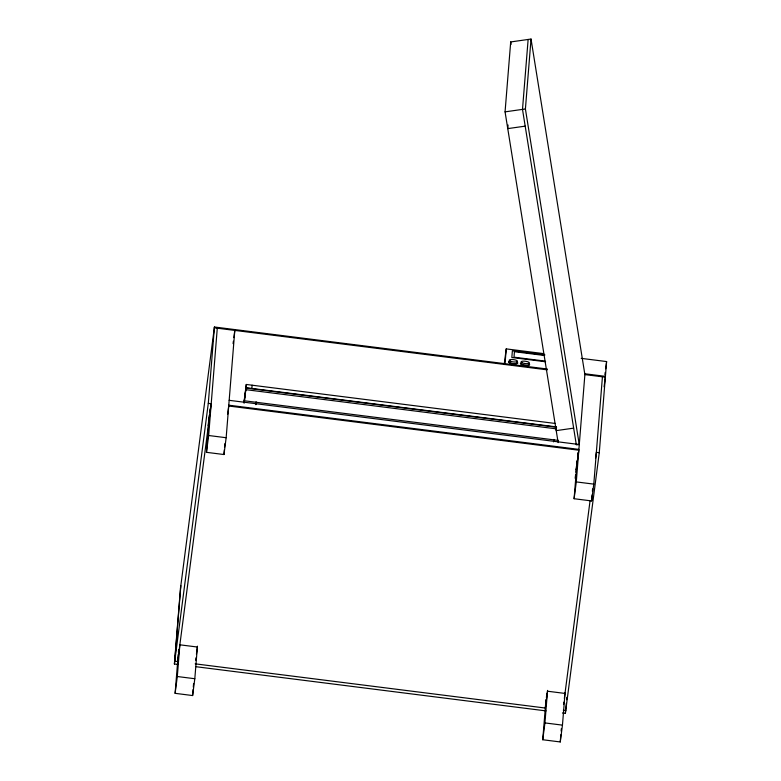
<?xml version="1.0" encoding="UTF-8"?>
<svg xmlns="http://www.w3.org/2000/svg" width="781" height="781" viewBox="0 0 781 781"><rect width="100%" height="100%" fill="white"/><g stroke="black" fill="none" stroke-linecap="round" stroke-linejoin="round"><path stroke-width="1.17" d="M178.029 664.446L174.397 663.987L180.538 587.644M180.841 585.652L174.759 661.185L178.39 661.644M197.437 646.17L194.811 678.728L192.624 695.549L175.12 693.333L178.253 654.361M178.419 652.369L178.644 649.567M175.12 693.333L177.307 676.522L179.825 645.204M174.397 663.987L208.293 403.357L214.433 327.005L547.364 369.032M233.861 337.607L234.798 330.402L226.158 437.721L223.971 454.532L206.467 452.326L209.474 414.926L208.078 425.694M209.659 412.563L209.952 408.941M206.467 452.326L208.654 435.505L217.284 328.186M192.624 695.549L193.112 689.516M193.307 687.104L193.6 683.482M223.971 454.532L224.362 449.71M224.557 447.298L224.85 443.676M244.551 399.169L244.424 400.79L558.522 440.435M555.369 423.478L246.288 384.467L245.869 389.67L555.965 428.808M251.863 388.46L252.126 385.199M558.142 442.602L505.063 111.859L510.696 41.94L531.031 39.05L584.881 374.587L576.29 481.916L574.103 498.727L591.607 500.933L593.794 484.122L602.434 376.803M508.05 125.009L507.757 128.621L525.193 126.141M528.132 39.46L522.499 109.379L576.349 444.926M577.315 444.779L579.248 444.506L525.408 108.969L531.031 39.05M505.043 363.692L506.234 348.892L543.722 353.627M556.511 427.012L556.218 430.624L573.654 428.144M565.073 692.581L562.457 725.139L560.26 741.95L542.756 739.744L545.958 699.952M542.756 739.744L544.943 722.923L547.559 690.404M574.103 498.727L576.72 466.208M576.798 465.232L577.208 460.175M577.598 455.352L577.784 452.941M560.26 741.95L560.846 734.716M561.139 731.094L561.334 728.683M562.457 712.975L565.376 713.336L566.323 703.349M566.606 699.747L566.801 697.345M591.607 500.933L592.096 494.91M592.388 491.288L592.584 488.877M565.376 713.336L599.271 452.707L606.603 361.564L581.21 358.362M180.47 588.454L214.433 327.005M177.677 661.556L211.212 403.728L208.293 403.357M233.08 343.611L233.392 341.209M195.65 660.238L195.963 657.836M196.431 654.224L197.368 647.019L179.855 644.813M227.613 414.418L228.706 406.013L578.838 450.207L575.939 472.232M243.936 402.596L246.288 384.467M244.141 402.215L246.025 387.718L556.121 426.865M244.111 403.201L246.005 388.04L556.092 427.187M255.797 404.265L256.109 401.854M255.826 404.685L256.139 402.274M504.194 364.551L506.234 348.892M553.622 441.861L553.934 439.449M545.763 702.344L546.075 699.942M546.388 697.54L546.856 693.938M576.017 469.771L576.485 466.15M576.798 463.738L577.11 461.327M577.579 457.725L578.204 452.921M575.148 478.265L575.626 474.643M604.885 374.812L605.197 372.41M605.665 368.788L606.603 361.564M604.094 386.829L605.412 376.364L584.832 373.767M563.56 704.53L563.872 702.109M564.341 698.497L590.085 500.572M595.571 458.379L596.352 452.345L599.271 452.707M505.063 111.859L525.408 108.969M544.933 354.945L512.375 350.835L511.838 357.503L545.607 361.759M544.22 355.453L514.445 351.694L514.005 357.181L544.972 361.086M214.365 327.825L547.247 369.843M584.774 374.577L605.353 377.174M229.165 400.321L579.297 444.516M228.774 405.193L578.906 449.397M208.654 435.505L226.158 437.721M576.29 481.916L593.794 484.122M565.005 693.43L547.501 691.214L545.314 708.035L195.182 663.84M563.316 710.232L565.737 710.534M196.187 666.74L546.007 710.895M177.307 676.522L194.811 678.728M544.943 722.923L562.457 725.139M510.696 41.94L511.077 44.341M516.524 361.945A4.706 1.308 7.4 0 1 516.378 363.78A4.706 1.308 7.4 0 1 509.778 362.95A4.706 1.308 7.4 0 1 509.925 361.105M529.127 363.936A4.706 1.308 7.4 0 1 524.93 365.381A4.706 1.308 7.4 0 1 521.034 362.921M529.069 364.288A4.188 1.162 7.4 0 1 524.393 365.157A4.188 1.162 7.4 0 1 521.474 363.048M516.788 362.316A4.188 1.162 7.4 0 1 513.058 363.604A4.188 1.162 7.4 0 1 509.602 361.408M510.364 361.212A4.188 1.162 7.4 0 0 517.354 361.564A4.188 1.162 7.4 0 0 512.385 359.514A4.188 1.162 7.4 0 0 510.364 361.212M522.245 362.843A4.188 1.162 7.4 0 0 529.245 363.204A4.188 1.162 7.4 0 0 524.266 361.144A4.188 1.162 7.4 0 0 522.245 362.843"/></g></svg>
